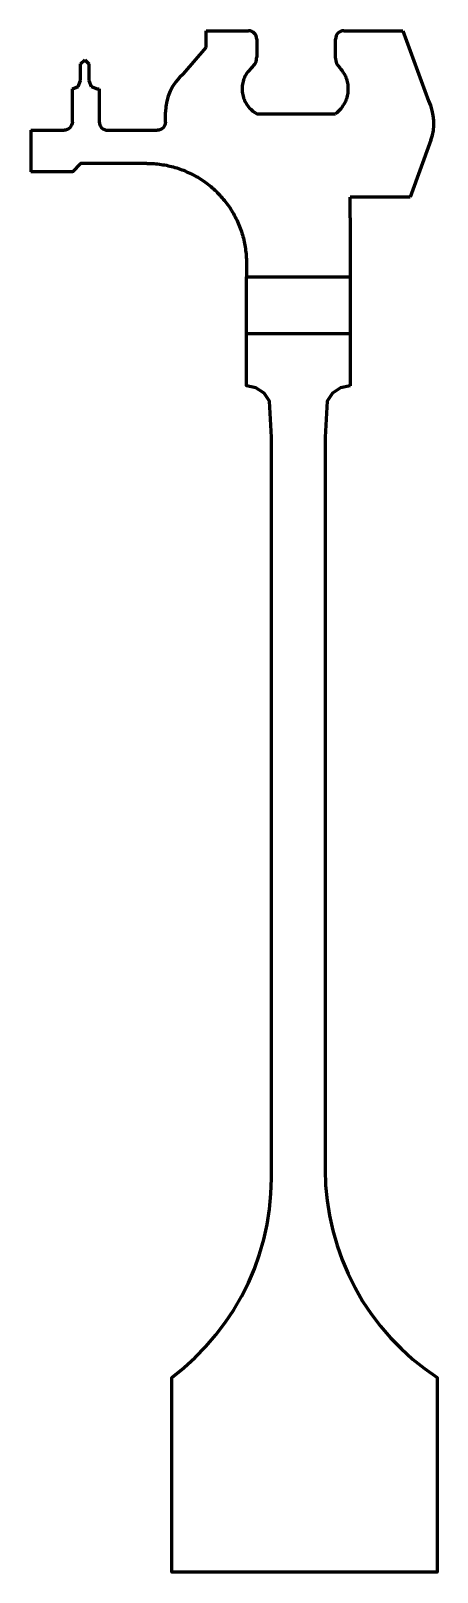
# Model space of a CAD drawing. Header units: millimetres. Extents: x -38 to 11, y 124 to 310.
import ezdxf

# ---------------------------------------------------------------- set-up
doc = ezdxf.new("R2010")
doc.units = ezdxf.units.MM
doc.linetypes.add('K5LT_BASIC', pattern=[0])

msp = doc.modelspace()

# ---------------------------------------------------------------- linework, layer by layer
at = {"color": 150, "linetype": 'K5LT_BASIC', "lineweight": 60, "true_color": 0x0080ff}
for p, q in [((-17.25, 307.91), (-17.25, 309.91)), ((-17.25, 309.91), (-12.16, 309.91)), ((-11.16, 308.91), (-11.16, 306.74)), ((-1.66, 306.62), (-1.66, 308.91)), ((-0.66, 309.91), (6.45, 309.91)), ((6.45, 309.91), (9.57, 301.45)), ((-20, 304.71), (-17.25, 307.91)), ((-32.4, 305.91), (-31.9, 306.41)), ((-32.4, 303.91), (-32.4, 305.91)), ((-31.9, 306.41), (-31.4, 305.91)), ((-31.4, 305.91), (-31.4, 303.91)), ((-11.76, 305.49), (-12.25, 304.95)), ((-33.4, 302.91), (-32.7, 303.2)), ((-32.7, 303.2), (-32.4, 303.91)), ((-31.4, 303.91), (-31.11, 303.2)), ((-31.11, 303.2), (-30.4, 302.91)), ((-33.4, 298.91), (-33.4, 302.91)), ((-30.4, 302.91), (-30.16, 302.91)), ((-30.16, 302.91), (-30.16, 298.91)), ((-22.16, 298.91), (-22.16, 300.1)), ((-11.16, 299.91), (-1.66, 299.91)), ((-38.4, 297.91), (-38.4, 292.91)), ((-38.4, 297.91), (-34.4, 297.91)), ((-29.16, 297.91), (-23.16, 297.91)), ((9.85, 296.71), (7.34, 289.83)), ((2.6, 289.83), (0.1, 289.83)), ((0.1, 287.33), (0.1, 289.83)), ((7.34, 289.83), (2.6, 289.83)), ((0.1, 287.33), (0.1, 280.22)), ((-12.4, 281.91), (-12.4, 280.22)), ((-12.4, 280.22), (0.1, 280.22)), ((-12.4, 273.36), (-12.4, 280.22)), ((0.1, 280.22), (0.1, 273.36)), ((0.1, 273.36), (-12.4, 273.36)), ((0.1, 273.36), (0.1, 267.05))]:
    msp.add_line(p, q, dxfattribs=at)
for points in [[(-24.4, 293.91), (-32.4, 293.91), (-33.4, 292.91), (-38.4, 292.91)], [(0.1, 267.05), (-1.05, 266.83), (-2.03, 266.18), (-2.68, 265.2), (-2.9, 260.88), (-2.9, 177.19), (-2.9, 172.46), (-2.85, 170.61), (-2.68, 168.77), (-2.39, 166.93), (-1.99, 165.12), (-1.48, 163.34), (-0.87, 161.6), (-0.14, 159.89), (0.69, 158.23), (1.61, 156.63), (2.64, 155.09), (3.76, 153.61), (4.97, 152.2), (6.26, 150.88), (7.63, 149.63), (9.08, 148.47), (10.6, 147.41), (10.6, 123.91), (-21.4, 123.91), (-21.4, 147.41), (-19.96, 148.57), (-18.58, 149.81), (-17.29, 151.14), (-16.08, 152.54), (-14.96, 154.02), (-13.93, 155.56), (-13, 157.17), (-12.17, 158.83), (-11.44, 160.53), (-10.83, 162.28), (-10.32, 164.06), (-9.92, 165.88), (-9.63, 167.71), (-9.46, 169.55), (-9.4, 171.41), (-9.4, 177.19), (-9.4, 260.88), (-9.63, 265.2), (-10.28, 266.18), (-11.26, 266.83), (-12.4, 267.05), (-12.4, 273.36)]]:
    msp.add_lwpolyline(points, dxfattribs=at)
for centre, radius, start, end in [((-12.16, 308.91), 1, 0, 90), ((-0.66, 308.91), 1, 90, 180), ((-12.78, 306.75), 1.62, 309.0704, 359.8383), ((-0.06, 306.62), 1.6, 180, 227.8171), ((-16.16, 300.1), 6, 129.8056, 180), ((4.21, 298.76), 6, 340.0169, 26.5651)]:
    msp.add_arc(centre, radius, start, end, dxfattribs=at)
for points, knots in [([(-1.13, 305.43), (-0.98, 305.26), (-0.7, 304.89), (-0.39, 304.27), (-0.2, 303.6), (-0.14, 302.91), (-0.2, 302.21), (-0.39, 301.54), (-0.7, 300.92), (-1.13, 300.36), (-1.47, 300.05), (-1.66, 299.91)], [0, 0, 0, 0, 0.679902, 1.374377, 2.068852, 2.763328, 3.457802, 4.152278, 4.846752, 5.541228, 6.235703, 6.235703, 6.235703, 6.235703]), ([(-12.25, 304.95), (-12.4, 304.76), (-12.65, 304.34), (-12.88, 303.64), (-12.96, 302.91), (-12.88, 302.18), (-12.65, 301.48), (-12.27, 300.85), (-11.78, 300.3), (-11.36, 300.04), (-11.16, 299.91)], [0, 0, 0, 0, 0.729921, 1.459841, 2.189762, 2.919683, 3.649604, 4.379524, 5.109445, 5.839366, 5.839366, 5.839366, 5.839366]), ([(-24.4, 293.91), (-23.83, 293.91), (-22.69, 293.83), (-21.01, 293.46), (-19.4, 292.86), (-17.89, 292.04), (-16.52, 291.01), (-15.3, 289.79), (-14.27, 288.42), (-13.45, 286.91), (-12.85, 285.3), (-12.49, 283.62), (-12.4, 282.48), (-12.4, 281.91)], [0, 0, 0, 0, 1.71214, 3.424281, 5.136421, 6.848561, 8.560702, 10.272842, 11.984983, 13.697124, 15.409264, 17.121404, 18.833545, 18.833545, 18.833545, 18.833545])]:
    msp.add_open_spline(points, degree=3, knots=knots, dxfattribs=at)
for points in [[(-33.4, 298.91), (-33.43, 298.65), (-33.61, 298.11), (-34.15, 297.93), (-34.4, 297.91)], [(-30.16, 298.91), (-30.13, 298.65), (-29.96, 298.11), (-29.41, 297.93), (-29.16, 297.91)], [(-22.16, 298.91), (-22.18, 298.65), (-22.36, 298.11), (-22.9, 297.93), (-23.16, 297.91)]]:
    msp.add_open_spline(points, degree=3, dxfattribs=at)

doc.saveas('drawing.dxf')
